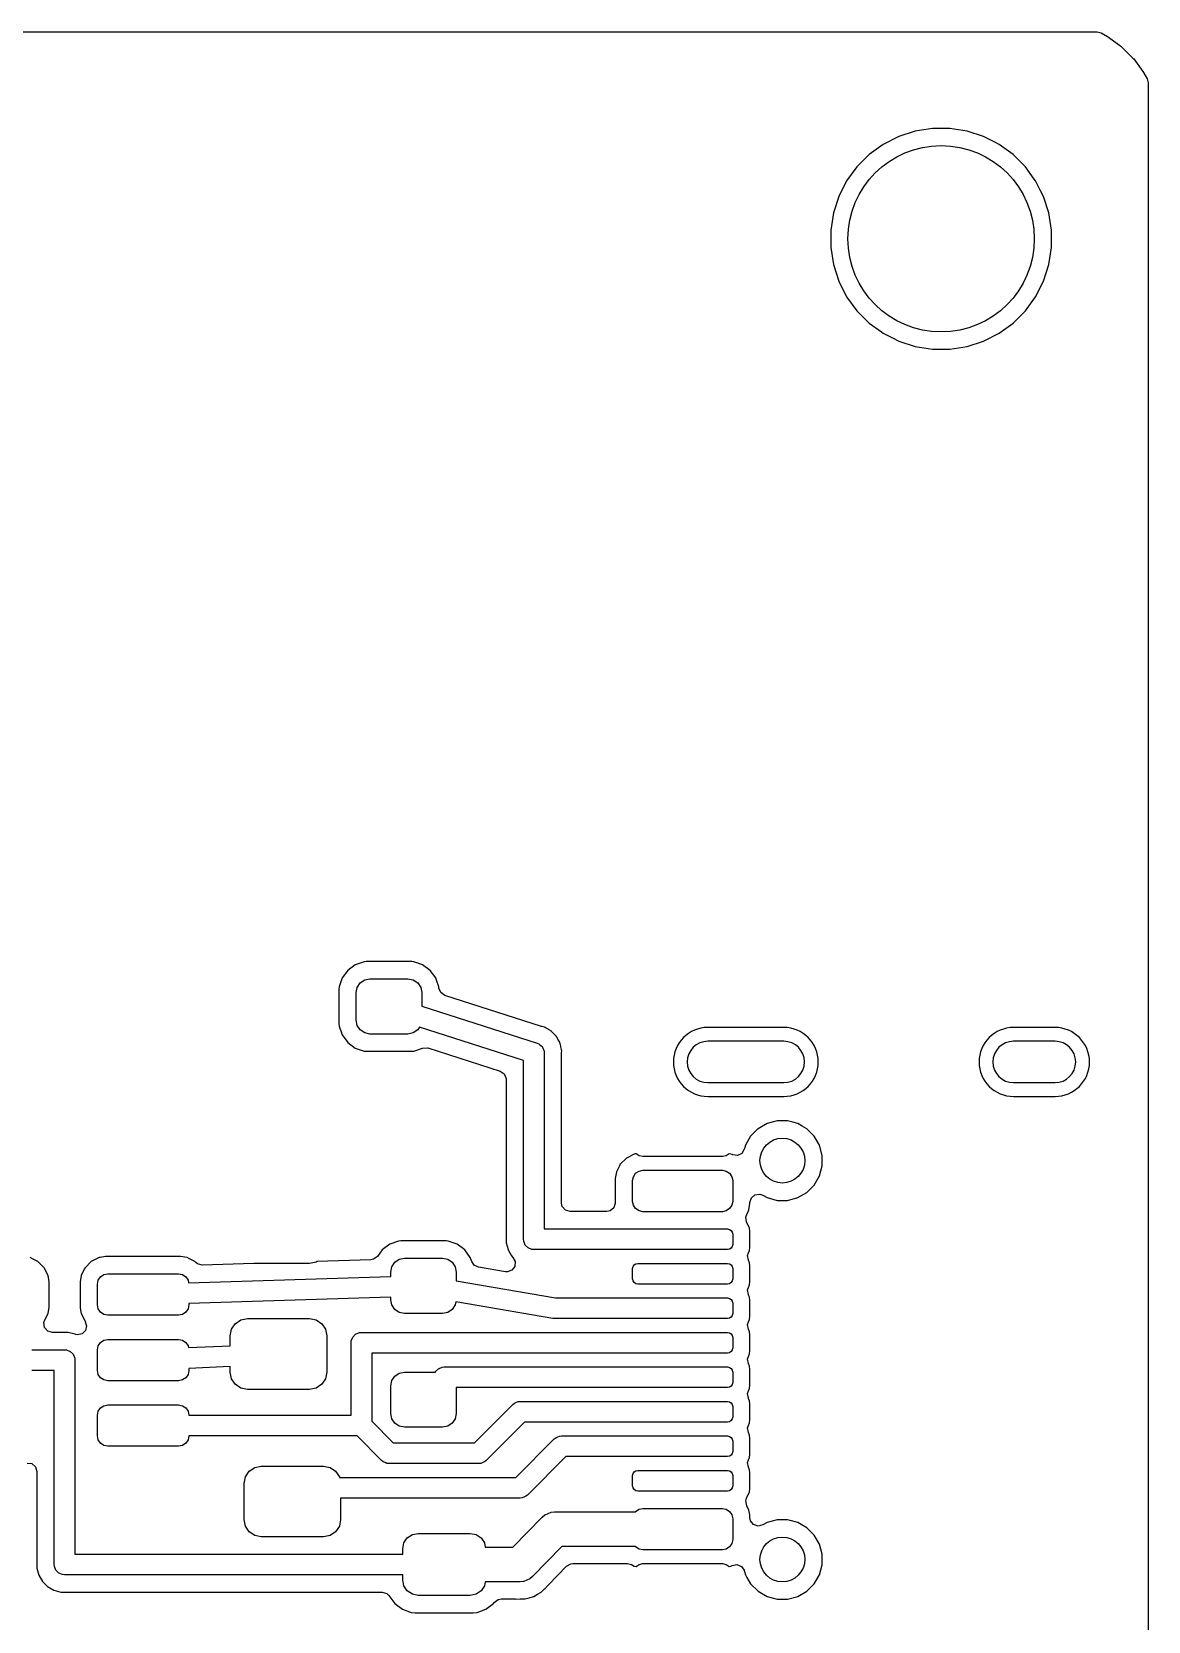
# Model space of a CAD drawing. Header units: millimetres. Extents: x 100.5 to 179.5, y -161.5 to -100.5.
# Drawn here: x 163.33 to 179.5, y -123.53 to -100.5 of the extents above; entities that cross this region are included whole.
import ezdxf

# ---------------------------------------------------------------- set-up
doc = ezdxf.new("R2010")
doc.units = ezdxf.units.MM
doc.layers.add('F.Cu', color=52, linetype='CONTINUOUS', true_color=0xb8bb26)

msp = doc.modelspace()

# ---------------------------------------------------------------- linework, layer by layer
at = {"layer": 'F.Cu', "linetype": 'CONTINUOUS'}
for p, q in [((158.624, -100.5), (178.758445, -100.5)), ((178.758445, -100.5), (178.817872, -100.515168)), ((178.817872, -100.515168), (178.911036, -100.566039)), ((178.911036, -100.566039), (178.925919, -100.575604)), ((178.925919, -100.575604), (179.105836, -100.710288)), ((179.105836, -100.710288), (179.119207, -100.721874)), ((179.119207, -100.721874), (179.278125, -100.880792)), ((179.278125, -100.880792), (179.289711, -100.894163)), ((179.289711, -100.894163), (179.424395, -101.07408)), ((179.424395, -101.07408), (179.43396, -101.088963)), ((179.43396, -101.088963), (179.484832, -101.182127)), ((179.484832, -101.182127), (179.5, -101.241554)), ((179.5, -101.241554), (179.5, -160.758445)), ((175.885616, -102.01676), (175.661151, -102.131132)), ((176.125214, -101.93891), (175.885616, -102.01676)), ((176.249626, -101.919205), (176.125214, -101.93891)), ((176.374038, -101.8995), (176.249626, -101.919205)), ((176.625962, -101.8995), (176.374038, -101.8995)), ((176.874785, -101.93891), (176.625962, -101.8995)), ((177.114383, -102.01676), (176.874785, -101.93891)), ((177.268747, -102.095413), (177.114383, -102.01676)), ((175.661151, -102.131132), (175.45735, -102.279201)), ((177.338845, -102.13113), (177.268747, -102.095413)), ((177.338847, -102.131131), (177.338845, -102.13113)), ((177.338848, -102.131132), (177.338847, -102.131131)), ((177.542649, -102.279201), (177.338848, -102.131132)), ((175.279201, -102.45735), (175.131132, -102.661151)), ((175.279205, -102.457345), (175.279201, -102.45735)), ((175.457345, -102.279205), (175.279205, -102.457345)), ((175.45735, -102.279201), (175.457345, -102.279205)), ((177.542654, -102.279205), (177.542649, -102.279201)), ((177.720794, -102.457345), (177.542654, -102.279205)), ((177.720798, -102.45735), (177.720794, -102.457345)), ((177.849952, -102.635117), (177.720798, -102.45735)), ((175.131132, -102.661151), (175.01676, -102.885616)), ((177.86887, -102.661155), (177.849952, -102.635117)), ((177.941747, -102.804184), (177.86887, -102.661155)), ((175.01676, -102.885616), (174.93891, -103.125214)), ((177.983239, -102.885616), (177.941747, -102.804184)), ((177.983239, -102.885618), (177.983239, -102.885616)), ((177.983241, -102.885621), (177.983239, -102.885618)), ((178.06109, -103.125215), (177.983241, -102.885621)), ((174.93891, -103.125214), (174.8995, -103.374038)), ((178.1005, -103.374038), (178.06109, -103.125215)), ((174.8995, -103.374038), (174.8995, -103.625961)), ((178.1005, -103.625962), (178.1005, -103.374038)), ((174.8995, -103.625961), (174.93891, -103.874785)), ((178.06109, -103.874785), (178.1005, -103.625962)), ((174.93891, -103.874785), (175.01676, -104.114383)), ((177.983241, -104.114379), (178.06109, -103.874785)), ((175.01676, -104.114383), (175.131132, -104.338848)), ((177.86887, -104.338845), (177.983241, -104.114379)), ((175.131132, -104.338848), (175.279201, -104.542649)), ((177.720793, -104.542656), (177.86887, -104.338845)), ((175.279201, -104.542649), (175.279205, -104.542654)), ((175.279205, -104.542654), (175.457345, -104.720794)), ((177.542656, -104.720793), (177.720793, -104.542656)), ((175.457345, -104.720794), (175.45735, -104.720798)), ((175.45735, -104.720798), (175.635117, -104.849952)), ((177.338845, -104.86887), (177.542656, -104.720793)), ((175.635117, -104.849952), (175.661155, -104.86887)), ((175.661155, -104.86887), (175.804184, -104.941747)), ((175.804184, -104.941747), (175.885616, -104.983239)), ((175.885616, -104.983239), (175.885618, -104.983239)), ((175.885618, -104.983239), (175.885621, -104.983241)), ((175.885621, -104.983241), (176.125215, -105.06109)), ((176.874785, -105.06109), (177.114379, -104.983241)), ((177.114379, -104.983241), (177.338845, -104.86887)), ((176.125215, -105.06109), (176.374038, -105.1005)), ((176.374038, -105.1005), (176.374039, -105.1005)), ((176.374039, -105.1005), (176.625961, -105.1005)), ((176.625961, -105.1005), (176.625962, -105.1005)), ((176.625962, -105.1005), (176.874785, -105.06109)), ((168.012117, -114.022207), (167.90285, -114.10285)), ((168.012119, -114.022206), (168.012117, -114.022207)), ((168.140298, -113.977353), (168.012119, -114.022206)), ((168.1403, -113.977353), (168.140298, -113.977353)), ((168.17073, -113.9745), (168.1403, -113.977353)), ((168.170734, -113.9745), (168.17073, -113.9745)), ((168.829266, -113.9745), (168.170734, -113.9745)), ((168.82927, -113.9745), (168.829266, -113.9745)), ((168.8597, -113.977353), (168.82927, -113.9745)), ((168.98788, -114.022206), (168.8597, -113.977353)), ((168.987882, -114.022207), (168.98788, -114.022206)), ((169.09715, -114.10285), (168.987882, -114.022207)), ((167.822206, -114.212119), (167.777353, -114.340298)), ((167.822207, -114.212117), (167.822206, -114.212119)), ((167.90285, -114.10285), (167.822207, -114.212117)), ((168.083579, -114.283579), (168.148463, -114.240224)), ((168.148463, -114.240224), (168.225, -114.225)), ((168.225, -114.225), (168.775, -114.225)), ((168.775, -114.225), (168.851537, -114.240224)), ((168.851537, -114.240224), (168.916421, -114.283579)), ((169.177793, -114.212118), (169.09715, -114.10285)), ((169.189006, -114.244163), (169.177793, -114.212118)), ((169.222646, -114.340298), (169.189006, -114.244163)), ((167.777353, -114.3403), (167.7745, -114.37073)), ((167.7745, -114.37073), (167.7745, -114.879269)), ((167.777353, -114.340298), (167.777353, -114.3403)), ((168.025, -114.425), (168.040224, -114.348463)), ((168.025, -114.825), (168.025, -114.425)), ((168.040224, -114.348463), (168.083579, -114.283579)), ((168.916421, -114.283579), (168.959776, -114.348463)), ((168.959776, -114.348463), (168.975, -114.425)), ((168.975, -114.425), (168.975, -114.62012)), ((169.222646, -114.3403), (169.222646, -114.340298)), ((169.22432, -114.358147), (169.222646, -114.3403)), ((169.224632, -114.361094), (169.22432, -114.358147)), ((169.252033, -114.425367), (169.224632, -114.361094)), ((169.309833, -114.464622), (169.252033, -114.425367)), ((170.710289, -114.914768), (169.309833, -114.464622)), ((168.975, -114.62012), (170.645901, -115.157196)), ((167.7745, -114.879269), (167.777353, -114.909699)), ((167.777353, -114.909699), (167.777353, -114.909701)), ((167.777353, -114.909701), (167.81727, -115.023774)), ((168.040224, -114.901537), (168.025, -114.825)), ((168.083579, -114.966421), (168.040224, -114.901537)), ((168.943931, -114.92525), (168.916421, -114.966421)), ((170.45, -115.409343), (168.943931, -114.92525)), ((170.716139, -114.91649), (170.710289, -114.914768)), ((170.754584, -114.926791), (170.716139, -114.91649)), ((170.762095, -114.929903), (170.754584, -114.926791)), ((170.76215, -114.929769), (170.762095, -114.929903)), ((170.765466, -114.93124), (170.76215, -114.929769)), ((170.765405, -114.93137), (170.765466, -114.93124)), ((170.772754, -114.934847), (170.765405, -114.93137)), ((170.806214, -114.956426), (170.772754, -114.934847)), ((174.22, -114.93), (173.12, -114.93)), ((178.15, -114.93), (177.55, -114.93)), ((167.81727, -115.023774), (167.822207, -115.037882)), ((167.822207, -115.037882), (167.90285, -115.14715)), ((167.90285, -115.14715), (168.012118, -115.227793)), ((168.148463, -115.009776), (168.083579, -114.966421)), ((168.225, -115.025), (168.148463, -115.009776)), ((168.775, -115.025), (168.225, -115.025)), ((168.851537, -115.009776), (168.775, -115.025)), ((168.916421, -114.966421), (168.851537, -115.009776)), ((170.645901, -115.157196), (170.672879, -115.168894)), ((170.672879, -115.168894), (170.677608, -115.172907)), ((170.677608, -115.172907), (170.683336, -115.17528)), ((170.81142, -114.959605), (170.806214, -114.956426)), ((170.845909, -114.979517), (170.81142, -114.959605)), ((170.852358, -114.984466), (170.845909, -114.979517)), ((170.852445, -114.984351), (170.852358, -114.984466)), ((170.855269, -114.98663), (170.852445, -114.984351)), ((170.855177, -114.98674), (170.855269, -114.98663)), ((170.861375, -114.992), (170.855177, -114.98674)), ((170.888119, -115.021514), (170.861375, -114.992)), ((170.892306, -115.025913), (170.888119, -115.021514)), ((170.914128, -115.047735), (170.892306, -115.025913)), ((170.920482, -115.054089), (170.914128, -115.047735)), ((170.925428, -115.060535), (170.920482, -115.054089)), ((170.925542, -115.060447), (170.925428, -115.060535)), ((170.927679, -115.063379), (170.925542, -115.060447)), ((170.927561, -115.063461), (170.927679, -115.063379)), ((170.932184, -115.070142), (170.927561, -115.063461)), ((170.950376, -115.105569), (170.932184, -115.070142)), ((170.953292, -115.11092), (170.950376, -115.105569)), ((170.964655, -115.130601), (170.953292, -115.11092)), ((170.973207, -115.145413), (170.964655, -115.130601)), ((170.976315, -115.152917), (170.973207, -115.145413)), ((170.976448, -115.152861), (170.976315, -115.152917)), ((170.977756, -115.156252), (170.976448, -115.152861)), ((170.977621, -115.156301), (170.977756, -115.156252)), ((170.980355, -115.163949), (170.977621, -115.156301)), ((170.980358, -115.163954), (170.980355, -115.163949)), ((170.988763, -115.202895), (170.980358, -115.163954)), ((174.22, -115.13), (173.12, -115.13)), ((178.15, -115.13), (177.55, -115.13)), ((168.012118, -115.227793), (168.054845, -115.242744)), ((168.054845, -115.242744), (168.140299, -115.272646)), ((168.140299, -115.272646), (168.17073, -115.2755)), ((168.17073, -115.2755), (168.170734, -115.2755)), ((168.170734, -115.2755), (168.82927, -115.2755)), ((168.82927, -115.2755), (168.853612, -115.273216)), ((168.853612, -115.273216), (168.859699, -115.272646)), ((168.859699, -115.272646), (168.986279, -115.228353)), ((168.986279, -115.228353), (169.056054, -115.224791)), ((169.056054, -115.224791), (169.065158, -115.227338)), ((169.065158, -115.227338), (170.113446, -115.564287)), ((170.683336, -115.17528), (170.699776, -115.19172)), ((170.699776, -115.19172), (170.717504, -115.206765)), ((170.717504, -115.206765), (170.720335, -115.212279)), ((170.720335, -115.212279), (170.72472, -115.216664)), ((170.72472, -115.216664), (170.733619, -115.238147)), ((170.733619, -115.238147), (170.744238, -115.258827)), ((170.744238, -115.258827), (170.744743, -115.265004)), ((170.744743, -115.265004), (170.747118, -115.270736)), ((170.747118, -115.270736), (170.75, -115.3)), ((170.75, -115.3), (170.75, -117.85)), ((170.990189, -115.208793), (170.988763, -115.202895)), ((171.0005, -115.247273), (170.990189, -115.208793)), ((171.0005, -115.247275), (171.0005, -115.247273)), ((171.001561, -115.255332), (171.0005, -115.247275)), ((171.0005, -115.31291), (171.00065, -115.30681)), ((171.0005, -117.4755), (171.0005, -115.31291)), ((171.00065, -115.30681), (171.001011, -115.299491)), ((171.001011, -115.299491), (171.002609, -115.267033)), ((171.001703, -115.255313), (171.001561, -115.255332)), ((171.002088, -115.258926), (171.001703, -115.255313)), ((171.001946, -115.258938), (171.002088, -115.258926)), ((171.002609, -115.267033), (171.001946, -115.258938)), ((170.113446, -115.564287), (170.171245, -115.603542)), ((170.171245, -115.603542), (170.198646, -115.667815)), ((170.45, -118), (170.45, -115.409343)), ((170.198646, -115.667815), (170.1995, -115.682339)), ((170.1995, -115.682339), (170.1995, -118.052727)), ((173.12, -115.73), (174.22, -115.73)), ((177.55, -115.73), (178.15, -115.73)), ((173.12, -115.93), (174.22, -115.93)), ((177.55, -115.93), (178.15, -115.93)), ((173.977863, -116.323719), (173.846635, -116.399485)), ((174.124234, -116.2845), (173.977863, -116.323719)), ((174.275766, -116.2845), (174.124234, -116.2845)), ((174.34895, -116.304109), (174.275766, -116.2845)), ((174.422136, -116.323719), (174.34895, -116.304109)), ((174.48775, -116.361602), (174.422136, -116.323719)), ((173.739485, -116.506635), (173.663719, -116.637865)), ((173.739487, -116.506632), (173.739485, -116.506635)), ((173.846632, -116.399487), (173.739487, -116.506632)), ((173.846635, -116.399485), (173.846632, -116.399487)), ((174.553365, -116.399485), (174.48775, -116.361602)), ((174.660515, -116.506635), (174.553365, -116.399485)), ((174.736281, -116.637865), (174.660515, -116.506635)), ((172.054696, -116.764354), (171.941658, -116.82195)), ((172.067519, -116.762323), (172.054696, -116.764354)), ((172.080274, -116.760302), (172.067519, -116.762323)), ((172.122597, -116.788582), (172.080274, -116.760302)), ((173.429726, -116.760301), (173.387403, -116.788582)), ((173.455301, -116.764352), (173.429726, -116.760301)), ((173.455302, -116.764353), (173.455301, -116.764352)), ((173.472426, -116.773078), (173.455302, -116.764353)), ((173.479906, -116.77658), (173.472426, -116.773078)), ((173.549281, -116.784875), (173.479906, -116.77658)), ((173.612128, -116.754347), (173.549281, -116.784875)), ((173.648494, -116.694686), (173.612128, -116.754347)), ((173.650831, -116.685966), (173.648494, -116.694686)), ((173.663719, -116.637865), (173.650831, -116.685966)), ((174.7755, -116.784234), (174.736281, -116.637865)), ((174.7755, -116.935766), (174.7755, -116.784234)), ((171.839667, -116.935765), (171.794352, -117.024698)), ((171.85195, -116.911658), (171.839667, -116.935765)), ((171.851951, -116.911657), (171.85195, -116.911658)), ((171.851954, -116.911652), (171.851951, -116.911657)), ((171.941652, -116.821954), (171.851954, -116.911652)), ((171.941657, -116.821951), (171.941652, -116.821954)), ((171.941658, -116.82195), (171.941657, -116.821951)), ((172.073934, -117.043934), (172.122597, -117.011418)), ((172.18, -116.8), (172.122597, -116.788582)), ((172.122597, -117.011418), (172.18, -117)), ((173.33, -116.8), (172.18, -116.8)), ((172.18, -117), (173.33, -117)), ((173.387403, -116.788582), (173.33, -116.8)), ((173.33, -117), (173.387403, -117.011418)), ((173.387403, -117.011418), (173.436066, -117.043934)), ((174.736281, -117.082135), (174.7755, -116.935766)), ((171.794352, -117.024698), (171.7795, -117.118475)), ((171.7795, -117.118475), (171.779501, -117.4755)), ((172.03, -117.15), (172.041418, -117.092597)), ((172.03, -117.45), (172.03, -117.15)), ((172.041418, -117.092597), (172.073934, -117.043934)), ((173.436066, -117.043934), (173.468582, -117.092597)), ((173.468582, -117.092597), (173.48, -117.15)), ((173.48, -117.15), (173.48, -117.45)), ((174.553365, -117.320515), (174.660515, -117.213365)), ((174.660515, -117.213365), (174.736281, -117.082135)), ((171.011706, -117.527011), (171.0005, -117.4755)), ((171.779501, -117.4755), (171.759817, -117.542539)), ((172.041418, -117.507403), (172.03, -117.45)), ((173.48, -117.45), (173.468582, -117.507403)), ((173.730499, -117.468242), (173.75018, -117.401205)), ((173.7305, -117.481519), (173.730499, -117.468242)), ((173.75018, -117.401205), (173.802981, -117.355447)), ((173.802981, -117.355447), (173.872139, -117.3455)), ((173.872139, -117.3455), (173.916499, -117.360852)), ((173.916499, -117.360852), (173.977861, -117.396279)), ((173.977861, -117.396279), (173.977862, -117.396279)), ((173.977862, -117.396279), (173.977865, -117.396281)), ((173.977865, -117.396281), (174.124234, -117.4355)), ((174.124234, -117.4355), (174.124236, -117.4355)), ((174.124236, -117.4355), (174.275764, -117.4355)), ((174.275764, -117.4355), (174.275766, -117.4355)), ((174.275766, -117.4355), (174.422135, -117.396281)), ((174.422135, -117.396281), (174.553365, -117.320515)), ((171.057461, -117.579815), (171.011706, -117.527011)), ((171.1245, -117.5995), (171.057461, -117.579815)), ((171.655501, -117.5995), (171.1245, -117.5995)), ((171.707013, -117.588294), (171.655501, -117.5995)), ((171.759817, -117.542539), (171.707013, -117.588294)), ((172.073934, -117.556066), (172.041418, -117.507403)), ((172.122597, -117.588582), (172.073934, -117.556066)), ((172.18, -117.6), (172.122597, -117.588582)), ((173.33, -117.6), (172.18, -117.6)), ((173.387403, -117.588582), (173.33, -117.6)), ((173.436066, -117.556066), (173.387403, -117.588582)), ((173.468582, -117.507403), (173.436066, -117.556066)), ((173.670895, -117.678439), (173.683285, -117.638815)), ((173.681386, -117.747515), (173.670895, -117.678439)), ((173.683285, -117.638815), (173.709027, -117.588294)), ((173.709027, -117.588294), (173.715646, -117.575304)), ((173.715646, -117.575302), (173.715647, -117.575301)), ((173.715646, -117.575304), (173.715646, -117.575302)), ((173.715647, -117.575301), (173.730499, -117.481526)), ((173.730499, -117.481525), (173.7305, -117.481519)), ((173.730499, -117.481526), (173.730499, -117.481525)), ((170.75, -117.85), (172.755, -117.85)), ((172.755, -117.85), (173.405, -117.85)), ((173.405, -117.85), (173.433701, -117.855709)), ((173.433701, -117.855709), (173.458033, -117.871967)), ((173.458033, -117.871967), (173.474291, -117.896299)), ((173.474291, -117.896299), (173.48, -117.925)), ((173.48, -117.925), (173.48, -118.075)), ((173.724259, -117.839455), (173.681386, -117.747515)), ((173.730499, -117.886862), (173.724259, -117.839455)), ((173.7305, -118.113139), (173.730499, -117.886862)), ((168.40285, -118.15285), (168.333011, -118.247478)), ((168.512117, -118.072207), (168.40285, -118.15285)), ((168.512119, -118.072206), (168.512117, -118.072207)), ((168.640298, -118.027353), (168.512119, -118.072206)), ((168.6403, -118.027353), (168.640298, -118.027353)), ((168.67073, -118.0245), (168.6403, -118.027353)), ((168.670734, -118.0245), (168.67073, -118.0245)), ((169.329266, -118.0245), (168.670734, -118.0245)), ((169.32927, -118.0245), (169.329266, -118.0245)), ((169.3597, -118.027353), (169.32927, -118.0245)), ((169.48788, -118.072206), (169.3597, -118.027353)), ((169.487882, -118.072207), (169.48788, -118.072206)), ((169.59715, -118.15285), (169.487882, -118.072207)), ((169.677793, -118.262118), (169.59715, -118.15285)), ((170.1995, -118.052727), (170.224733, -118.146897)), ((170.224733, -118.146897), (170.226793, -118.154586)), ((170.226793, -118.154586), (170.226794, -118.154589)), ((170.226794, -118.154589), (170.230233, -118.160545)), ((170.230233, -118.160545), (170.270428, -118.230166)), ((170.452882, -118.029264), (170.45, -118)), ((170.47528, -118.083336), (170.452882, -118.029264)), ((170.516664, -118.12472), (170.47528, -118.083336)), ((170.570736, -118.147118), (170.516664, -118.12472)), ((170.6, -118.15), (170.570736, -118.147118)), ((172.105, -118.15), (170.6, -118.15)), ((173.405, -118.15), (172.105, -118.15)), ((173.433701, -118.144291), (173.405, -118.15)), ((173.458033, -118.128033), (173.433701, -118.144291)), ((173.474291, -118.103701), (173.458033, -118.128033)), ((173.48, -118.075), (173.474291, -118.103701)), ((173.70698, -118.197599), (173.724259, -118.160545)), ((173.724259, -118.160545), (173.7305, -118.113139)), ((163.336517, -118.282805), (163.300301, -118.264352)), ((163.413342, -118.32195), (163.336517, -118.282805)), ((163.413344, -118.321952), (163.413342, -118.32195)), ((163.413347, -118.321954), (163.413344, -118.321952)), ((163.503045, -118.411652), (163.413347, -118.321954)), ((164.186652, -118.321954), (164.096954, -118.411652)), ((164.186657, -118.321951), (164.186652, -118.321954)), ((164.186658, -118.32195), (164.186657, -118.321951)), ((164.299696, -118.264354), (164.186658, -118.32195)), ((164.315936, -118.261782), (164.299696, -118.264354)), ((164.393482, -118.2495), (164.315936, -118.261782)), ((165.481524, -118.2495), (164.393482, -118.2495)), ((165.575301, -118.264352), (165.481524, -118.2495)), ((165.611517, -118.282805), (165.575301, -118.264352)), ((165.688342, -118.32195), (165.611517, -118.282805)), ((165.688344, -118.321952), (165.688342, -118.32195)), ((165.688346, -118.321953), (165.688344, -118.321952)), ((165.703068, -118.336676), (165.688346, -118.321953)), ((165.726951, -118.355325), (165.703068, -118.336676)), ((165.794565, -118.372938), (165.726951, -118.355325)), ((166.540055, -118.35), (165.794565, -118.372938)), ((167.35, -118.35), (166.540055, -118.35)), ((167.445671, -118.33097), (167.35, -118.35)), ((167.459531, -118.321708), (167.445671, -118.33097)), ((168.237055, -118.297785), (167.459531, -118.321708)), ((168.277363, -118.289729), (168.237055, -118.297785)), ((168.333011, -118.247478), (168.277363, -118.289729)), ((168.525, -118.475), (168.540224, -118.398463)), ((168.540224, -118.398463), (168.583579, -118.333579)), ((168.583579, -118.333579), (168.648463, -118.290224)), ((168.648463, -118.290224), (168.725, -118.275)), ((168.725, -118.275), (169.275, -118.275)), ((169.275, -118.275), (169.351537, -118.290224)), ((169.351537, -118.290224), (169.416421, -118.333579)), ((169.416421, -118.333579), (169.459776, -118.398463)), ((169.459776, -118.398463), (169.475, -118.475)), ((169.690273, -118.297785), (169.677793, -118.262118)), ((169.69926, -118.323467), (169.690273, -118.297785)), ((169.732633, -118.374031), (169.69926, -118.323467)), ((169.795394, -118.404737), (169.732633, -118.374031)), ((170.270428, -118.230166), (170.279521, -118.245914)), ((170.279521, -118.245914), (170.295389, -118.261782)), ((170.32389, -118.392797), (170.282018, -118.44873)), ((170.295389, -118.261782), (170.328874, -118.323105)), ((170.328874, -118.323105), (170.32389, -118.392797)), ((172.03, -118.425), (172.035709, -118.396299)), ((172.035709, -118.396299), (172.051967, -118.371967)), ((172.051967, -118.371967), (172.076299, -118.355709)), ((172.076299, -118.355709), (172.105, -118.35)), ((172.105, -118.35), (173.405, -118.35)), ((173.405, -118.35), (173.433701, -118.355709)), ((173.433701, -118.355709), (173.458033, -118.371967)), ((173.458033, -118.371967), (173.474291, -118.396299)), ((173.474291, -118.396299), (173.48, -118.425)), ((173.69649, -118.233326), (173.70698, -118.197599)), ((173.706982, -118.302404), (173.69649, -118.233326)), ((173.724259, -118.339455), (173.706982, -118.302404)), ((173.730499, -118.386862), (173.724259, -118.339455)), ((173.7305, -118.613139), (173.730499, -118.386862)), ((163.503046, -118.411654), (163.503045, -118.411652)), ((163.50305, -118.411658), (163.503046, -118.411654)), ((163.560646, -118.524696), (163.50305, -118.411658)), ((163.575499, -118.618482), (163.560646, -118.524696)), ((163.5755, -118.981519), (163.575499, -118.618482)), ((164.039352, -118.524698), (164.0245, -118.618475)), ((164.0245, -118.618475), (164.0245, -118.981517)), ((164.086009, -118.433131), (164.039352, -118.524698)), ((164.09695, -118.411658), (164.086009, -118.433131)), ((164.096951, -118.411657), (164.09695, -118.411658)), ((164.096954, -118.411652), (164.096951, -118.411657)), ((164.275, -118.65), (164.286418, -118.592597)), ((164.286418, -118.592597), (164.318934, -118.543934)), ((164.318934, -118.543934), (164.367597, -118.511418)), ((164.367597, -118.511418), (164.425, -118.5)), ((164.425, -118.5), (165.45, -118.5)), ((165.45, -118.5), (165.507403, -118.511418)), ((165.507403, -118.511418), (165.556066, -118.543934)), ((165.556066, -118.543934), (165.588582, -118.592597)), ((165.588582, -118.592597), (165.595955, -118.629668)), ((165.595955, -118.629668), (168.525, -118.539544)), ((168.525, -118.539544), (168.525, -118.475)), ((169.475, -118.475), (169.475, -118.60407)), ((169.475, -118.60407), (170.912739, -118.85)), ((170.186801, -118.471688), (169.795394, -118.404737)), ((170.216554, -118.473147), (170.186801, -118.471688)), ((170.282018, -118.44873), (170.216554, -118.473147)), ((172.03, -118.575), (172.03, -118.425)), ((172.035709, -118.603701), (172.03, -118.575)), ((172.051967, -118.628033), (172.035709, -118.603701)), ((172.076299, -118.644291), (172.051967, -118.628033)), ((173.458033, -118.628033), (173.433701, -118.644291)), ((173.474291, -118.603701), (173.458033, -118.628033)), ((173.48, -118.575), (173.474291, -118.603701)), ((173.48, -118.425), (173.48, -118.575)), ((173.724259, -118.660545), (173.7305, -118.613139)), ((164.275, -118.95), (164.275, -118.65)), ((168.525, -118.839686), (165.6, -118.929686)), ((168.525, -118.875), (168.525, -118.839686)), ((170.912739, -118.85), (172.755, -118.85)), ((172.105, -118.65), (172.076299, -118.644291)), ((173.405, -118.65), (172.105, -118.65)), ((172.755, -118.85), (173.405, -118.85)), ((173.433701, -118.644291), (173.405, -118.65)), ((173.405, -118.85), (173.433701, -118.855709)), ((173.433701, -118.855709), (173.458033, -118.871967)), ((173.69649, -118.733326), (173.70698, -118.697599)), ((173.706982, -118.802404), (173.69649, -118.733326)), ((173.70698, -118.697599), (173.724259, -118.660545)), ((173.709437, -118.807669), (173.706982, -118.802404)), ((173.724259, -118.839455), (173.709437, -118.807669)), ((173.730499, -118.886862), (173.724259, -118.839455)), ((163.512801, -119.169205), (163.560645, -119.075306)), ((163.560645, -119.075306), (163.560647, -119.075301)), ((163.560647, -119.075301), (163.575499, -118.981524)), ((163.575499, -118.981524), (163.5755, -118.981519)), ((164.0245, -118.981517), (164.031706, -119.027011)), ((164.031706, -119.027011), (164.039354, -119.075304)), ((164.039354, -119.075304), (164.09695, -119.188342)), ((164.286418, -119.007403), (164.275, -118.95)), ((164.318934, -119.056066), (164.286418, -119.007403)), ((164.367597, -119.088582), (164.318934, -119.056066)), ((164.425, -119.1), (164.367597, -119.088582)), ((165.507403, -119.088582), (165.45, -119.1)), ((165.556066, -119.056066), (165.507403, -119.088582)), ((165.588582, -119.007403), (165.556066, -119.056066)), ((165.6, -118.95), (165.588582, -119.007403)), ((165.6, -118.929686), (165.6, -118.95)), ((168.540224, -118.951537), (168.525, -118.875)), ((168.583579, -119.016421), (168.540224, -118.951537)), ((168.648463, -119.059776), (168.583579, -119.016421)), ((168.725, -119.075), (168.648463, -119.059776)), ((169.275, -119.075), (168.725, -119.075)), ((169.351537, -119.059776), (169.275, -119.075)), ((169.416421, -119.016421), (169.351537, -119.059776)), ((169.459776, -118.951537), (169.416421, -119.016421)), ((169.468569, -118.907329), (169.459776, -118.951537)), ((170.87471, -119.147853), (169.468569, -118.907329)), ((173.458033, -118.871967), (173.474291, -118.896299)), ((173.474291, -118.896299), (173.48, -118.925)), ((173.48, -119.075), (173.474291, -119.103701)), ((173.48, -118.925), (173.48, -119.075)), ((173.7305, -119.113139), (173.730499, -118.886862)), ((163.500547, -119.207853), (163.512801, -119.169205)), ((163.510491, -119.277011), (163.500547, -119.207853)), ((163.556246, -119.329815), (163.510491, -119.277011)), ((164.103319, -119.320438), (164.053212, -119.369131)), ((164.09695, -119.188342), (164.096951, -119.188343)), ((164.096951, -119.188343), (164.101381, -119.197037)), ((164.101381, -119.197037), (164.099704, -119.197891)), ((164.099704, -119.197891), (164.119146, -119.252384)), ((164.119146, -119.252384), (164.103319, -119.320438)), ((165.45, -119.1), (164.425, -119.1)), ((166.2, -119.4), (166.21903, -119.304329)), ((166.21903, -119.304329), (166.273223, -119.223223)), ((166.273223, -119.223223), (166.354329, -119.16903)), ((166.354329, -119.16903), (166.45, -119.15)), ((166.45, -119.15), (167.35, -119.15)), ((167.35, -119.15), (167.445671, -119.16903)), ((167.445671, -119.16903), (167.526777, -119.223223)), ((167.526777, -119.223223), (167.58097, -119.304329)), ((167.58097, -119.304329), (167.6, -119.4)), ((170.887378, -119.148756), (170.87471, -119.147853)), ((170.9, -119.15), (170.887378, -119.148756)), ((172.105, -119.15), (170.9, -119.15)), ((173.405, -119.15), (172.105, -119.15)), ((173.433701, -119.144291), (173.405, -119.15)), ((173.458033, -119.128033), (173.433701, -119.144291)), ((173.474291, -119.103701), (173.458033, -119.128033)), ((173.69649, -119.233326), (173.70698, -119.197599)), ((173.706982, -119.302404), (173.69649, -119.233326)), ((173.70698, -119.197599), (173.724259, -119.160545)), ((173.724259, -119.339455), (173.706982, -119.302404)), ((173.724259, -119.160545), (173.7305, -119.113139)), ((163.623285, -119.3495), (163.556246, -119.329815)), ((163.852726, -119.3495), (163.623285, -119.3495)), ((163.852727, -119.3495), (163.852726, -119.3495)), ((163.954587, -119.376793), (163.852727, -119.3495)), ((163.954588, -119.376793), (163.954587, -119.376793)), ((163.962438, -119.378897), (163.954588, -119.376793)), ((163.962771, -119.377654), (163.962438, -119.378897)), ((163.984733, -119.383005), (163.962771, -119.377654)), ((164.053212, -119.369131), (163.984733, -119.383005)), ((164.275, -119.6), (164.286418, -119.542597)), ((164.286418, -119.542597), (164.318934, -119.493934)), ((164.318934, -119.493934), (164.367597, -119.461418)), ((164.367597, -119.461418), (164.425, -119.45)), ((164.425, -119.45), (165.45, -119.45)), ((165.45, -119.45), (165.507403, -119.461418)), ((165.507403, -119.461418), (165.556066, -119.493934)), ((165.556066, -119.493934), (165.588582, -119.542597)), ((165.588582, -119.542597), (165.594146, -119.570573)), ((165.594146, -119.570573), (166.2, -119.543561)), ((166.2, -119.543561), (166.2, -119.4)), ((167.6, -119.4), (167.6, -119.925)), ((167.95, -119.5), (167.952882, -119.470736)), ((167.95, -120.55), (167.95, -119.5)), ((167.952882, -119.470736), (167.97528, -119.416664)), ((167.97528, -119.416664), (168.016664, -119.37528)), ((168.016664, -119.37528), (168.070736, -119.352882)), ((168.070736, -119.352882), (168.1, -119.35)), ((168.1, -119.35), (172.755, -119.35)), ((172.755, -119.35), (173.405, -119.35)), ((173.405, -119.35), (173.433701, -119.355709)), ((173.433701, -119.355709), (173.458033, -119.371967)), ((173.458033, -119.371967), (173.474291, -119.396299)), ((173.474291, -119.396299), (173.48, -119.425)), ((173.48, -119.425), (173.48, -119.575)), ((173.730499, -119.386862), (173.724259, -119.339455)), ((173.7305, -119.613139), (173.730499, -119.386862)), ((163.325, -119.6), (163.8, -119.6)), ((163.8, -119.6), (163.829264, -119.602882)), ((163.829264, -119.602882), (163.883336, -119.62528)), ((163.883336, -119.62528), (163.92472, -119.666664)), ((163.92472, -119.666664), (163.947118, -119.720736)), ((163.947118, -119.720736), (163.95, -119.75)), ((163.95, -119.75), (163.95, -122.5625)), ((164.275, -119.9), (164.275, -119.6)), ((172.105, -119.65), (168.25, -119.65)), ((168.25, -119.65), (168.25, -120.637868)), ((173.405, -119.65), (172.105, -119.65)), ((173.433701, -119.644291), (173.405, -119.65)), ((173.458033, -119.628033), (173.433701, -119.644291)), ((173.474291, -119.603701), (173.458033, -119.628033)), ((173.48, -119.575), (173.474291, -119.603701)), ((173.69649, -119.733326), (173.70698, -119.697599)), ((173.706982, -119.802404), (173.69649, -119.733326)), ((173.70698, -119.697599), (173.724259, -119.660545)), ((173.724259, -119.660545), (173.7305, -119.613139)), ((163.65, -119.9), (163.325, -119.9)), ((163.65, -122.7125), (163.65, -119.9)), ((164.286418, -119.957403), (164.275, -119.9)), ((164.318934, -120.006066), (164.286418, -119.957403)), ((164.367597, -120.038582), (164.318934, -120.006066)), ((165.556066, -120.006066), (165.507403, -120.038582)), ((165.588582, -119.957403), (165.556066, -120.006066)), ((165.6, -119.9), (165.588582, -119.957403)), ((166.2, -119.843859), (165.6, -119.87061)), ((165.6, -119.87061), (165.6, -119.9)), ((166.2, -119.925), (166.2, -119.843859)), ((166.21903, -120.020671), (166.2, -119.925)), ((167.6, -119.925), (167.58097, -120.020671)), ((168.540224, -120.048463), (168.583579, -119.983579)), ((168.583579, -119.983579), (168.648463, -119.940224)), ((168.648463, -119.940224), (168.725, -119.925)), ((168.725, -119.925), (169.171827, -119.925)), ((169.171827, -119.925), (169.17528, -119.916664)), ((169.17528, -119.916664), (169.216664, -119.87528)), ((169.216664, -119.87528), (169.270736, -119.852882)), ((169.270736, -119.852882), (169.3, -119.85)), ((169.3, -119.85), (172.755, -119.85)), ((172.755, -119.85), (173.405, -119.85)), ((173.405, -119.85), (173.433701, -119.855709)), ((173.433701, -119.855709), (173.458033, -119.871967)), ((173.458033, -119.871967), (173.474291, -119.896299)), ((173.474291, -119.896299), (173.48, -119.925)), ((173.48, -119.925), (173.48, -120.075)), ((173.724259, -119.839455), (173.706982, -119.802404)), ((173.730499, -119.886862), (173.724259, -119.839455)), ((173.7305, -120.113139), (173.730499, -119.886862)), ((164.425, -120.05), (164.367597, -120.038582)), ((165.45, -120.05), (164.425, -120.05)), ((165.507403, -120.038582), (165.45, -120.05)), ((166.273223, -120.101777), (166.21903, -120.020671)), ((166.354329, -120.15597), (166.273223, -120.101777)), ((166.45, -120.175), (166.354329, -120.15597)), ((167.35, -120.175), (166.45, -120.175)), ((167.445671, -120.15597), (167.35, -120.175)), ((167.526777, -120.101777), (167.445671, -120.15597)), ((167.58097, -120.020671), (167.526777, -120.101777)), ((168.525, -120.125), (168.540224, -120.048463)), ((168.525, -120.525), (168.525, -120.125)), ((172.105, -120.15), (169.475, -120.15)), ((169.475, -120.15), (169.475, -120.525)), ((173.405, -120.15), (172.105, -120.15)), ((173.433701, -120.144291), (173.405, -120.15)), ((173.458033, -120.128033), (173.433701, -120.144291)), ((173.474291, -120.103701), (173.458033, -120.128033)), ((173.48, -120.075), (173.474291, -120.103701)), ((173.69649, -120.233326), (173.70698, -120.197599)), ((173.706982, -120.302404), (173.69649, -120.233326)), ((173.70698, -120.197599), (173.724259, -120.160545)), ((173.724259, -120.160545), (173.7305, -120.113139)), ((164.286418, -120.492597), (164.318934, -120.443934)), ((164.318934, -120.443934), (164.367597, -120.411418)), ((164.367597, -120.411418), (164.425, -120.4)), ((164.425, -120.4), (165.45, -120.4)), ((165.45, -120.4), (165.507403, -120.411418)), ((165.507403, -120.411418), (165.556066, -120.443934)), ((165.556066, -120.443934), (165.588582, -120.492597)), ((169.737868, -120.95), (170.293934, -120.393934)), ((170.293934, -120.393934), (170.316665, -120.375279)), ((170.316665, -120.375279), (170.348339, -120.362159)), ((170.348339, -120.362159), (170.370736, -120.352882)), ((170.370736, -120.352882), (170.4, -120.35)), ((170.4, -120.35), (172.755, -120.35)), ((172.755, -120.35), (173.405, -120.35)), ((173.405, -120.35), (173.433701, -120.355709)), ((173.433701, -120.355709), (173.458033, -120.371967)), ((173.458033, -120.371967), (173.474291, -120.396299)), ((173.474291, -120.396299), (173.48, -120.425)), ((173.48, -120.425), (173.48, -120.575)), ((173.70938, -120.307547), (173.706982, -120.302404)), ((173.724259, -120.339455), (173.70938, -120.307547)), ((173.730499, -120.386862), (173.724259, -120.339455)), ((173.7305, -120.613139), (173.730499, -120.386862)), ((164.275, -120.55), (164.286418, -120.492597)), ((164.275, -120.85), (164.275, -120.55)), ((165.588582, -120.492597), (165.6, -120.55)), ((165.6, -120.55), (167.95, -120.55)), ((168.25, -120.637868), (168.562132, -120.95)), ((168.540224, -120.601537), (168.525, -120.525)), ((168.583579, -120.666421), (168.540224, -120.601537)), ((168.648463, -120.709776), (168.583579, -120.666421)), ((169.416421, -120.666421), (169.351537, -120.709776)), ((169.459776, -120.601537), (169.416421, -120.666421)), ((169.475, -120.525), (169.459776, -120.601537)), ((170.462132, -120.65), (169.906066, -121.206066)), ((172.105, -120.65), (170.462132, -120.65)), ((173.405, -120.65), (172.105, -120.65)), ((173.433701, -120.644291), (173.405, -120.65)), ((173.458033, -120.628033), (173.433701, -120.644291)), ((173.474291, -120.603701), (173.458033, -120.628033)), ((173.48, -120.575), (173.474291, -120.603701)), ((173.69649, -120.733326), (173.70698, -120.697599)), ((173.70698, -120.697599), (173.724259, -120.660545)), ((173.724259, -120.660545), (173.7305, -120.613139)), ((164.286418, -120.907403), (164.275, -120.85)), ((164.318934, -120.956066), (164.286418, -120.907403)), ((165.588582, -120.907403), (165.556066, -120.956066)), ((165.6, -120.85), (165.588582, -120.907403)), ((168.037868, -120.85), (165.6, -120.85)), ((168.393934, -121.206066), (168.037868, -120.85)), ((168.725, -120.725), (168.648463, -120.709776)), ((169.275, -120.725), (168.725, -120.725)), ((169.351537, -120.709776), (169.275, -120.725)), ((170.337868, -121.45), (170.893934, -120.893934)), ((170.893934, -120.893934), (170.916665, -120.875279)), ((170.916665, -120.875279), (170.948339, -120.862159)), ((170.948339, -120.862159), (170.970736, -120.852882)), ((170.970736, -120.852882), (171, -120.85)), ((171, -120.85), (172.755, -120.85)), ((172.755, -120.85), (173.405, -120.85)), ((173.405, -120.85), (173.433701, -120.855709)), ((173.433701, -120.855709), (173.458033, -120.871967)), ((173.458033, -120.871967), (173.474291, -120.896299)), ((173.474291, -120.896299), (173.48, -120.925)), ((173.48, -120.925), (173.48, -121.075)), ((173.706982, -120.802404), (173.69649, -120.733326)), ((173.724259, -120.839455), (173.706982, -120.802404)), ((173.730499, -120.886862), (173.724259, -120.839455)), ((173.7305, -121.113139), (173.730499, -120.886862)), ((164.367597, -120.988582), (164.318934, -120.956066)), ((164.425, -121), (164.367597, -120.988582)), ((165.45, -121), (164.425, -121)), ((165.507403, -120.988582), (165.45, -121)), ((165.556066, -120.956066), (165.507403, -120.988582)), ((168.562132, -120.95), (169.737868, -120.95)), ((171.062132, -121.15), (170.506066, -121.706066)), ((172.105, -121.15), (171.062132, -121.15)), ((173.405, -121.15), (172.105, -121.15)), ((173.433701, -121.144291), (173.405, -121.15)), ((173.458033, -121.128033), (173.433701, -121.144291)), ((173.474291, -121.103701), (173.458033, -121.128033)), ((173.48, -121.075), (173.474291, -121.103701)), ((173.70698, -121.197599), (173.724259, -121.160545)), ((173.724259, -121.160545), (173.7305, -121.113139)), ((163.256102, -121.242646), (163.325395, -121.2516)), ((163.325395, -121.2516), (163.378847, -121.296596)), ((163.378847, -121.296596), (163.399487, -121.363348)), ((163.399487, -121.363348), (163.3995, -121.365119)), ((163.3995, -121.365119), (163.3995, -122.659773)), ((166.41903, -121.441829), (166.473223, -121.360723)), ((166.473223, -121.360723), (166.554329, -121.30653)), ((166.554329, -121.30653), (166.65, -121.2875)), ((166.65, -121.2875), (167.55, -121.2875)), ((167.55, -121.2875), (167.645671, -121.30653)), ((167.645671, -121.30653), (167.726777, -121.360723)), ((167.726777, -121.360723), (167.78097, -121.441829)), ((168.416664, -121.224721), (168.393934, -121.206066)), ((168.443043, -121.235647), (168.416664, -121.224721)), ((168.470736, -121.247118), (168.443043, -121.235647)), ((168.5, -121.25), (168.470736, -121.247118)), ((169.8, -121.25), (168.5, -121.25)), ((169.829264, -121.247118), (169.8, -121.25)), ((169.870189, -121.230166), (169.829264, -121.247118)), ((169.883335, -121.224721), (169.870189, -121.230166)), ((169.906066, -121.206066), (169.883335, -121.224721)), ((172.035709, -121.396299), (172.051967, -121.371967)), ((172.051967, -121.371967), (172.076299, -121.355709)), ((172.076299, -121.355709), (172.105, -121.35)), ((172.105, -121.35), (173.405, -121.35)), ((173.405, -121.35), (173.433701, -121.355709)), ((173.433701, -121.355709), (173.458033, -121.371967)), ((173.458033, -121.371967), (173.474291, -121.396299)), ((173.69649, -121.233326), (173.70698, -121.197599)), ((173.706982, -121.302404), (173.69649, -121.233326)), ((173.724259, -121.339455), (173.706982, -121.302404)), ((173.730499, -121.386862), (173.724259, -121.339455)), ((173.7305, -121.613139), (173.730499, -121.386862)), ((166.4, -121.5375), (166.41903, -121.441829)), ((166.4, -122.0625), (166.4, -121.5375)), ((167.78097, -121.441829), (167.782595, -121.45)), ((167.782595, -121.45), (170.337868, -121.45)), ((172.03, -121.425), (172.035709, -121.396299)), ((172.03, -121.575), (172.03, -121.425)), ((172.035709, -121.603701), (172.03, -121.575)), ((172.051967, -121.628033), (172.035709, -121.603701)), ((173.474291, -121.603701), (173.458033, -121.628033)), ((173.474291, -121.396299), (173.48, -121.425)), ((173.48, -121.575), (173.474291, -121.603701)), ((173.48, -121.425), (173.48, -121.575)), ((173.724259, -121.660545), (173.7305, -121.613139)), ((170.4, -121.75), (167.8, -121.75)), ((167.8, -121.75), (167.8, -122.0625)), ((170.429264, -121.747118), (170.4, -121.75)), ((170.451661, -121.73784), (170.429264, -121.747118)), ((170.483335, -121.724721), (170.451661, -121.73784)), ((170.506066, -121.706066), (170.483335, -121.724721)), ((172.076299, -121.644291), (172.051967, -121.628033)), ((172.105, -121.65), (172.076299, -121.644291)), ((173.405, -121.65), (172.105, -121.65)), ((173.433701, -121.644291), (173.405, -121.65)), ((173.458033, -121.628033), (173.433701, -121.644291)), ((173.670387, -121.792515), (173.681383, -121.752492)), ((173.683283, -121.861181), (173.670387, -121.792515)), ((173.681383, -121.752492), (173.724259, -121.660545)), ((166.41903, -122.158171), (166.4, -122.0625)), ((167.8, -122.0625), (167.78097, -122.158171)), ((170.294634, -122.4625), (170.721054, -122.025419)), ((170.721054, -122.025419), (170.758552, -121.993863)), ((170.758552, -121.993863), (170.759996, -121.993243)), ((170.759996, -121.993243), (170.761107, -121.992133)), ((170.761107, -121.992133), (170.804787, -121.97404)), ((170.804787, -121.97404), (170.848205, -121.955425)), ((170.848205, -121.955425), (170.849774, -121.955405)), ((170.849774, -121.955405), (170.851227, -121.954804)), ((170.851227, -121.954804), (170.9, -121.95)), ((170.9, -121.95), (172.069881, -121.95)), ((172.069881, -121.95), (172.073934, -121.943934)), ((172.073934, -121.943934), (172.122597, -121.911418)), ((172.122597, -121.911418), (172.18, -121.9)), ((172.18, -121.9), (173.33, -121.9)), ((173.33, -121.9), (173.387403, -121.911418)), ((173.387403, -121.911418), (173.436066, -121.943934)), ((173.436066, -121.943934), (173.468582, -121.992597)), ((173.468582, -121.992597), (173.48, -122.05)), ((173.48, -122.05), (173.48, -122.35)), ((173.715646, -121.924696), (173.683283, -121.861181)), ((173.726299, -121.991964), (173.715646, -121.924696)), ((173.730499, -122.018482), (173.726299, -121.991964)), ((173.730499, -122.031761), (173.730499, -122.018482)), ((173.739381, -122.077847), (173.730499, -122.031761)), ((173.782572, -122.132768), (173.739381, -122.077847)), ((174.124234, -122.0645), (173.977865, -122.103719)), ((174.275766, -122.0645), (174.124234, -122.0645)), ((174.312691, -122.074394), (174.275766, -122.0645)), ((174.422136, -122.103719), (174.312691, -122.074394)), ((166.473223, -122.239277), (166.41903, -122.158171)), ((166.554329, -122.29347), (166.473223, -122.239277)), ((166.65, -122.3125), (166.554329, -122.29347)), ((167.55, -122.3125), (166.65, -122.3125)), ((167.645671, -122.29347), (167.55, -122.3125)), ((167.726777, -122.239277), (167.645671, -122.29347)), ((167.78097, -122.158171), (167.726777, -122.239277)), ((168.765901, -122.328401), (168.838896, -122.279627)), ((168.838896, -122.279627), (168.925, -122.2625)), ((168.925, -122.2625), (169.675, -122.2625)), ((169.675, -122.2625), (169.761104, -122.279627)), ((169.761104, -122.279627), (169.834099, -122.328401)), ((173.848599, -122.155621), (173.782572, -122.132768)), ((173.916499, -122.139148), (173.848599, -122.155621)), ((173.977861, -122.10372), (173.916499, -122.139148)), ((173.977862, -122.10372), (173.977861, -122.10372)), ((173.977864, -122.103719), (173.977862, -122.10372)), ((173.977865, -122.103719), (173.977864, -122.103719)), ((174.472449, -122.132768), (174.422136, -122.103719)), ((174.553365, -122.179485), (174.472449, -122.132768)), ((174.660515, -122.286635), (174.553365, -122.179485)), ((174.736281, -122.417865), (174.660515, -122.286635)), ((168.7, -122.4875), (168.717127, -122.401396)), ((168.7, -122.5625), (168.7, -122.4875)), ((168.717127, -122.401396), (168.765901, -122.328401)), ((169.834099, -122.328401), (169.882873, -122.401396)), ((169.882873, -122.401396), (169.895027, -122.4625)), ((169.895027, -122.4625), (170.294634, -122.4625)), ((171.005365, -122.45), (170.578945, -122.887081)), ((172.069881, -122.45), (171.005365, -122.45)), ((172.073934, -122.456066), (172.069881, -122.45)), ((172.122597, -122.488582), (172.073934, -122.456066)), ((172.18, -122.5), (172.122597, -122.488582)), ((173.33, -122.5), (172.18, -122.5)), ((173.387403, -122.488582), (173.33, -122.5)), ((173.436066, -122.456066), (173.387403, -122.488582)), ((173.468582, -122.407403), (173.436066, -122.456066)), ((173.48, -122.35), (173.468582, -122.407403)), ((174.7755, -122.564234), (174.736281, -122.417865)), ((163.3995, -122.659773), (163.3995, -122.765227)), ((163.3995, -122.765227), (163.426793, -122.867087)), ((163.652882, -122.741764), (163.65, -122.7125)), ((163.67528, -122.795836), (163.652882, -122.741764)), ((163.95, -122.5625), (168.7, -122.5625)), ((170.809619, -123.009355), (171.074449, -122.737905)), ((171.074449, -122.737905), (171.135353, -122.703668)), ((171.135353, -122.703668), (171.163204, -122.7005)), ((171.163204, -122.7005), (171.955948, -122.7005)), ((171.955948, -122.7005), (172.012242, -122.714015)), ((172.012242, -122.714015), (172.054698, -122.735647)), ((172.054698, -122.735647), (172.080274, -122.739697)), ((172.080274, -122.739697), (172.122597, -122.711418)), ((172.122597, -122.711418), (172.18, -122.7)), ((172.18, -122.7), (173.33, -122.7)), ((173.33, -122.7), (173.387403, -122.711418)), ((173.387403, -122.711418), (173.429724, -122.739696)), ((173.429724, -122.739696), (173.455304, -122.735646)), ((173.455304, -122.735646), (173.472425, -122.726921)), ((173.472425, -122.726921), (173.541089, -122.714025)), ((173.541089, -122.714025), (173.605831, -122.740299)), ((173.605831, -122.740299), (173.646089, -122.797404)), ((174.736281, -122.862135), (174.7755, -122.715766)), ((174.7755, -122.715766), (174.7755, -122.564234)), ((163.426793, -122.867087), (163.47952, -122.958413)), ((163.47952, -122.958413), (163.554087, -123.03298)), ((163.716664, -122.83722), (163.67528, -122.795836)), ((163.770736, -122.859618), (163.716664, -122.83722)), ((163.8, -122.8625), (163.770736, -122.859618)), ((168.7, -122.8625), (163.8, -122.8625)), ((168.7, -122.9375), (168.7, -122.8625)), ((168.717127, -123.023604), (168.7, -122.9375)), ((169.895027, -122.9625), (169.882873, -123.023604)), ((170.4, -122.9625), (169.895027, -122.9625)), ((170.448773, -122.957696), (170.4, -122.9625)), ((170.450222, -122.957095), (170.448773, -122.957696)), ((170.451795, -122.957076), (170.450222, -122.957095)), ((170.495248, -122.938445), (170.451795, -122.957076)), ((170.538893, -122.920367), (170.495248, -122.938445)), ((170.540003, -122.919256), (170.538893, -122.920367)), ((170.541448, -122.918637), (170.540003, -122.919256)), ((170.578945, -122.887081), (170.541448, -122.918637)), ((173.646089, -122.797404), (173.648492, -122.805306)), ((173.648492, -122.805306), (173.650831, -122.814034)), ((173.650831, -122.814034), (173.663719, -122.862136)), ((173.663719, -122.862136), (173.685869, -122.9005)), ((173.685869, -122.9005), (173.739485, -122.993365)), ((173.739485, -122.993365), (173.846635, -123.100515)), ((174.553365, -123.100515), (174.660515, -122.993365)), ((174.660515, -122.993365), (174.736281, -122.862135)), ((163.554087, -123.03298), (163.645413, -123.085707)), ((163.645413, -123.085707), (163.747273, -123.113)), ((163.747273, -123.113), (166.647486, -123.113)), ((166.647486, -123.113), (166.65, -123.1125)), ((166.65, -123.1125), (167.55, -123.1125)), ((167.55, -123.1125), (167.552514, -123.113)), ((167.552514, -123.113), (168.400334, -123.113)), ((168.400334, -123.113), (168.467373, -123.132685)), ((168.467373, -123.132685), (168.499601, -123.162689)), ((168.499601, -123.162689), (168.51381, -123.18167)), ((168.51381, -123.18167), (168.585313, -123.277187)), ((168.765901, -123.096599), (168.717127, -123.023604)), ((168.838896, -123.145373), (168.765901, -123.096599)), ((168.925, -123.1625), (168.838896, -123.145373)), ((169.675, -123.1625), (168.925, -123.1625)), ((169.761104, -123.145373), (169.675, -123.1625)), ((169.834099, -123.096599), (169.761104, -123.145373)), ((169.882873, -123.023604), (169.834099, -123.096599)), ((170.025541, -123.262688), (170.081476, -123.220817)), ((170.081476, -123.220817), (170.124807, -123.213)), ((170.124807, -123.213), (170.326426, -123.213)), ((170.326426, -123.213), (170.339616, -123.213783)), ((170.339616, -123.213783), (170.340289, -123.213774)), ((170.340289, -123.213774), (170.340291, -123.213775)), ((170.340291, -123.213775), (170.403099, -123.213)), ((170.403099, -123.213), (170.465892, -123.213)), ((170.465892, -123.213), (170.468923, -123.212187)), ((170.468923, -123.212187), (170.472066, -123.212149)), ((170.472066, -123.212149), (170.532564, -123.195135)), ((170.532564, -123.195135), (170.593186, -123.178892)), ((170.593186, -123.178892), (170.595904, -123.177322)), ((170.595904, -123.177322), (170.598929, -123.176472)), ((170.598929, -123.176472), (170.652925, -123.144401)), ((170.652925, -123.144401), (170.707314, -123.113)), ((170.707314, -123.113), (170.709535, -123.110778)), ((170.709535, -123.110778), (170.712235, -123.109175)), ((170.712235, -123.109175), (170.755703, -123.064619)), ((170.755703, -123.064619), (170.756544, -123.063768)), ((170.756544, -123.063768), (170.8005, -123.019814)), ((170.8005, -123.019814), (170.800502, -123.019809)), ((170.800502, -123.019809), (170.80097, -123.019342)), ((170.80097, -123.019342), (170.809619, -123.009355)), ((173.846635, -123.100515), (173.977865, -123.176281)), ((173.977865, -123.176281), (174.124234, -123.2155)), ((174.124234, -123.2155), (174.124236, -123.2155)), ((174.124236, -123.2155), (174.275764, -123.2155)), ((174.275764, -123.2155), (174.275766, -123.2155)), ((174.275766, -123.2155), (174.422135, -123.176281)), ((174.422135, -123.176281), (174.553365, -123.100515)), ((168.585313, -123.277187), (168.694774, -123.359128)), ((168.694774, -123.359128), (168.822886, -123.406912)), ((168.822886, -123.406912), (168.879515, -123.413)), ((168.879515, -123.413), (169.720484, -123.412999)), ((169.720484, -123.412999), (169.777114, -123.406912)), ((169.777114, -123.406912), (169.905226, -123.359128)), ((169.905226, -123.359128), (169.905229, -123.359126)), ((169.905229, -123.359126), (170.014681, -123.277192)), ((170.014681, -123.277192), (170.014683, -123.277189)), ((170.014683, -123.277189), (170.014687, -123.277187)), ((170.014687, -123.277187), (170.025541, -123.262688))]:
    msp.add_line(p, q, dxfattribs=at)
at = {"layer": 'F.Cu'}
for centre, radius in [((176.5, -103.5), 1.35), ((176.5, -103.5), 1.349999), ((174.2, -116.86), 0.325), ((174.2, -116.86), 0.324999), ((174.2, -122.64), 0.325), ((174.2, -122.64), 0.324999)]:
    msp.add_circle(centre, radius, dxfattribs=at)
for centre, radius, start, end in [((173.12, -115.43), 0.5, 90, 270), ((174.22, -115.43), 0.5, -90, 90), ((177.55, -115.43), 0.5, 90, 270), ((178.15, -115.43), 0.5, -90, 90), ((173.12, -115.43), 0.3, 90, 270), ((174.22, -115.43), 0.3, -90, 90), ((177.55, -115.43), 0.3, 90, 270), ((178.15, -115.43), 0.3, -90, 90)]:
    msp.add_arc(centre, radius, start, end, dxfattribs=at)

doc.saveas('drawing.dxf')
